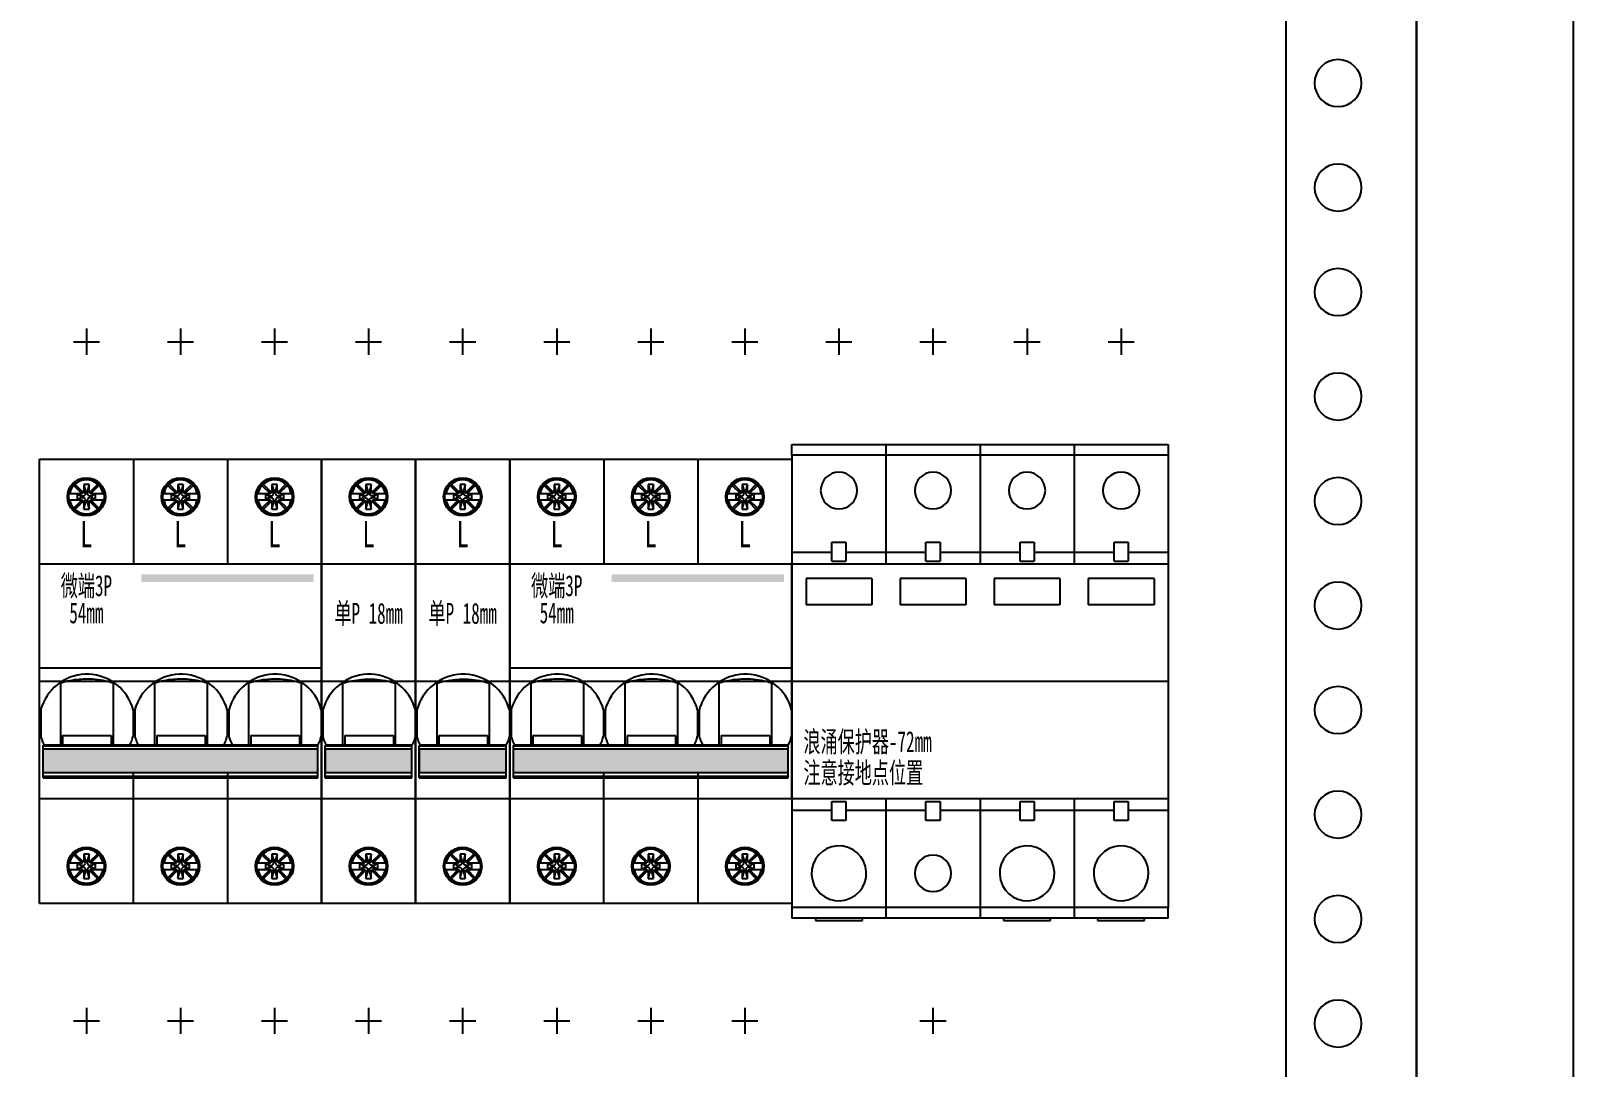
# Model space of a CAD drawing. Extents: x 1529396 to 1529996, y 398123 to 399723.
# Drawn here: x 1529700.7 to 1529995.8, y 398669.4 to 398867.7 of the extents above; entities that cross this region are included whole.
import ezdxf
from ezdxf.enums import TextEntityAlignment as Align

# ---------------------------------------------------------------- set-up
doc = ezdxf.new("R2010")
doc.units = 0
doc.header["$MEASUREMENT"] = 0
doc.layers.add('LY-JS-BJ', color=7, linetype='Continuous')
doc.layers.add('布置图', color=20, linetype='Continuous')
doc.styles.add('LY-SJ-元器件', font='', dxfattribs={"width": 0.6, "height": 4})
doc.styles.get('LY-SJ-元器件').set_extended_font_data('SimSun')

# ---------------------------------------------------------------- blocks, each defined once
blk = doc.blocks.new('浪涌保护器 72mm-2022.1')
at = {"color": 1, "linetype": 'ByBlock'}
for p, q in [((6.5, 65), (11.5, 65)), ((9, 67.5), (9, 62.5)), ((24.5, 65), (29.5, 65)), ((27, 67.5), (27, 62.5)), ((42.5, 65), (47.5, 65)), ((45, 67.5), (45, 62.5)), ((60.5, 65), (65.5, 65)), ((63, 67.5), (63, 62.5)), ((0, 0), (72, 0)), ((27, -62.5), (27, -67.5)), ((24.5, -65), (29.5, -65))]:
    blk.add_line(p, q, dxfattribs=at)
at = {"color": 0, "linetype": 'Continuous', "lineweight": 25}
for p, q in [((0, 43.3), (0, 45.3)), ((0, 45.3), (18, 45.3)), ((18, 45.3), (18, 22.5)), ((18, 45.3), (36, 45.3)), ((36, 45.3), (54, 45.3)), ((36, 45.3), (36, 22.5)), ((54, 45.3), (72, 45.3)), ((54, 45.3), (54, 22.5)), ((72, 45.3), (72, 43.3)), ((0, 43.3), (0, 22.5)), ((18, 43.3), (0, 43.3)), ((36, 43.3), (18, 43.3)), ((54, 43.3), (36, 43.3)), ((72, 43.3), (54, 43.3)), ((72, 43.3), (72, 22.5)), ((7.65, 23), (7.65, 26.65)), ((7.65, 26.65), (10.35, 26.65)), ((10.35, 26.65), (10.35, 23)), ((25.65, 26.65), (28.35, 26.65)), ((25.65, 23), (25.65, 26.65)), ((28.35, 26.65), (28.35, 23)), ((43.65, 23), (43.65, 26.65)), ((43.65, 26.65), (46.35, 26.65)), ((46.35, 26.65), (46.35, 23)), ((61.65, 23), (61.65, 26.65)), ((61.65, 26.65), (64.35, 26.65)), ((64.35, 26.65), (64.35, 23)), ((7.65, 24.65), (0, 24.65)), ((18, 24.65), (10.35, 24.65)), ((25.65, 24.65), (18, 24.65)), ((36, 24.65), (28.35, 24.65)), ((43.65, 24.65), (36, 24.65)), ((54, 24.65), (46.35, 24.65)), ((61.65, 24.65), (54, 24.65)), ((72, 24.65), (64.35, 24.65)), ((15.3, 19.65), (2.7, 19.65)), ((2.7, 19.65), (2.7, 14.65)), ((15.3, 19.65), (15.3, 14.65)), ((33.3, 19.65), (20.7, 19.65)), ((20.7, 19.65), (20.7, 14.65)), ((33.3, 19.65), (33.3, 14.65)), ((51.3, 19.65), (38.7, 19.65)), ((38.7, 19.65), (38.7, 14.65)), ((51.3, 19.65), (51.3, 14.65)), ((69.3, 19.65), (56.7, 19.65)), ((56.7, 19.65), (56.7, 14.65)), ((69.3, 19.65), (69.3, 14.65)), ((15.3, 14.65), (2.7, 14.65)), ((33.3, 14.65), (20.7, 14.65)), ((51.3, 14.65), (38.7, 14.65)), ((69.3, 14.65), (56.7, 14.65)), ((0, -22.5), (0, -43.3)), ((7.65, -26.65), (7.65, -23)), ((10.35, -23), (10.35, -26.65)), ((18, -22.5), (18, -45.3)), ((25.65, -26.65), (25.65, -23)), ((28.35, -23), (28.35, -26.65)), ((36, -22.5), (36, -45.3)), ((43.65, -26.65), (43.65, -23)), ((46.35, -23), (46.35, -26.65)), ((54, -22.5), (54, -45.3)), ((61.65, -26.65), (61.65, -23)), ((64.35, -23), (64.35, -26.65)), ((72, -22.5), (72, -43.3)), ((0, -24.65), (7.65, -24.65)), ((10.35, -24.65), (18, -24.65)), ((18, -24.65), (25.65, -24.65)), ((28.35, -24.65), (36, -24.65)), ((36, -24.65), (43.65, -24.65)), ((46.35, -24.65), (54, -24.65)), ((54, -24.65), (61.65, -24.65)), ((64.35, -24.65), (72, -24.65)), ((10.35, -26.65), (7.65, -26.65)), ((28.35, -26.65), (25.65, -26.65)), ((46.35, -26.65), (43.65, -26.65)), ((64.35, -26.65), (61.65, -26.65)), ((0, -43.3), (0, -45.3)), ((18, -43.3), (0, -43.3)), ((36, -43.3), (18, -43.3)), ((54, -43.3), (36, -43.3)), ((72, -43.3), (54, -43.3)), ((72, -45.3), (72, -43.3)), ((18, -45.3), (0, -45.3)), ((4.5, -45.3), (4.5, -45.8)), ((4.5, -45.8), (13.5, -45.8)), ((13.5, -45.8), (13.5, -45.3)), ((36, -45.3), (18, -45.3)), ((54, -45.3), (36, -45.3)), ((40.5, -45.3), (40.5, -45.8)), ((40.5, -45.8), (49.5, -45.8)), ((49.5, -45.8), (49.5, -45.3)), ((72, -45.3), (54, -45.3)), ((58.5, -45.3), (58.5, -45.8)), ((58.5, -45.8), (67.5, -45.8)), ((67.5, -45.8), (67.5, -45.3))]:
    blk.add_line(p, q, dxfattribs=at)
at = {"color": 0}
for p, q in [((7.65, 23), (10.35, 23)), ((25.65, 23), (28.35, 23)), ((43.65, 23), (46.35, 23)), ((61.65, 23), (64.35, 23)), ((7.65, -23), (10.35, -23)), ((25.65, -23), (28.35, -23)), ((43.65, -23), (46.35, -23)), ((61.65, -23), (64.35, -23))]:
    blk.add_line(p, q, dxfattribs=at)
at = {"color": 0, "linetype": 'ByBlock'}
blk.add_lwpolyline([(0, 22.5), (72, 22.5), (72, -22.5), (0, -22.5)], close=True, dxfattribs=at)
at = {"color": 0, "linetype": 'Continuous', "lineweight": 25}
for centre, radius, start, end in [((9, 36.52), 3.5, 0, 180), ((27, 36.52), 3.5, 0, 180), ((45, 36.52), 3.5, 0, 180), ((63, 36.52), 3.5, 0, 180), ((9, 36.52), 3.5, 180, 0), ((27, 36.52), 3.5, 180, 0), ((45, 36.52), 3.5, 180, 0), ((63, 36.52), 3.5, 180, 0), ((9, -36.75), 5.25, 93.0713, 273.0713), ((9, -36.75), 5.25, 273.0713, 93.0713), ((45, -36.75), 5.25, 93.0713, 273.0713), ((45, -36.75), 5.25, 273.0713, 93.0713), ((63, -36.75), 5.25, 93.0713, 273.0713), ((63, -36.75), 5.25, 273.0713, 93.0713), ((27, -36.75), 3.5, 0, 180), ((27, -36.75), 3.5, 180, 0)]:
    blk.add_arc(centre, radius, start, end, dxfattribs=at)
at = {"color": 4, "linetype": 'ByBlock', "style": 'LY-SJ-元器件', "width": 0.6}
for s, p in [('浪涌保护器-72mm', (2.21, -13.55)), ('注意接地点位置', (2.21, -19.51))]:
    blk.add_text(s, height=4, dxfattribs=at).set_placement(p)
blk = doc.blocks.new('微端3P-54mm-2022.1')
h = blk.add_hatch(color=3)
h.dxf.hatch_style = 1
h.paths.add_polyline_path([(52.5, 19), (52.5, 20.5), (19.5, 20.5), (19.5, 19)])
h = blk.add_hatch(color=0)
h.dxf.hatch_style = 1
h.paths.add_polyline_path([(53.3, -17.47), (53.3, -12.97), (0.7, -12.97), (0.7, -17.47)])
at = {"color": 1}
for p, q in [((6.5, 65), (11.5, 65)), ((9, 67.5), (9, 62.5)), ((24.5, 65), (29.5, 65)), ((27, 67.5), (27, 62.5)), ((42.5, 65), (47.5, 65)), ((45, 67.5), (45, 62.5)), ((0, 0), (54, 0)), ((9, -62.5), (9, -67.5)), ((27, -62.5), (27, -67.5)), ((45, -62.5), (45, -67.5)), ((6.5, -65), (11.5, -65)), ((24.5, -65), (29.5, -65)), ((42.5, -65), (47.5, -65))]:
    blk.add_line(p, q, dxfattribs=at)
at = {"color": 0}
for p, q in [((0, -42.5), (0, 42.5)), ((0, 42.5), (54, 42.5)), ((18, 42.5), (18, 22.5)), ((36, 42.5), (36, 22.5)), ((54, 42.5), (54, -42.5)), ((0, 22.5), (54, 22.5)), ((54, 2.5), (0, 2.5)), ((18, -42.5), (18, -17.47)), ((36, -17.47), (36, -42.5)), ((54, -22.5), (0, -22.5)), ((54, -42.5), (0, -42.5))]:
    blk.add_line(p, q, dxfattribs=at)
at = {"color": 0, "linetype": 'Continuous', "lineweight": 25}
for p, q in [((7.95, 35.91), (5.59, 35.91)), ((6.7, 37.82), (6.49, 37.61)), ((6.49, 37.61), (6.6, 37.5)), ((6.6, 37.5), (8.15, 35.95)), ((6.81, 37.71), (6.7, 37.82)), ((8.39, 36.13), (6.81, 37.71)), ((7.25, 35.91), (7.25, 34.71)), ((7.25, 35.91), (8, 35.46)), ((8, 35.46), (8, 35.16)), ((8.25, 35.46), (8, 35.46)), ((8.5, 37.66), (8.5, 36.46)), ((8.5, 37.66), (8.85, 36.31)), ((9.5, 37.66), (8.5, 37.66)), ((8.5, 36.46), (8.85, 35.96)), ((9.15, 36.31), (8.85, 36.31)), ((8.85, 36.31), (8.85, 35.96)), ((9.5, 37.66), (9.15, 36.31)), ((9.5, 36.46), (9.15, 35.96)), ((9.15, 35.96), (9.15, 36.31)), ((9.5, 36.46), (9.5, 37.66)), ((11.19, 37.71), (9.61, 36.13)), ((10, 35.46), (9.75, 35.46)), ((9.85, 35.95), (11.4, 37.5)), ((10.75, 35.91), (10, 35.46)), ((10, 35.16), (10, 35.46)), ((12.42, 35.91), (10.05, 35.91)), ((10.75, 34.71), (10.75, 35.91)), ((11.3, 37.82), (11.19, 37.71)), ((11.51, 37.61), (11.3, 37.82)), ((11.4, 37.5), (11.51, 37.61)), ((25.95, 35.91), (23.59, 35.91)), ((24.7, 37.82), (24.49, 37.61)), ((24.49, 37.61), (24.6, 37.5)), ((24.6, 37.5), (26.15, 35.95)), ((24.81, 37.71), (24.7, 37.82)), ((26.39, 36.13), (24.81, 37.71)), ((25.25, 35.91), (25.25, 34.71)), ((25.25, 35.91), (26, 35.46)), ((26, 35.46), (26, 35.16)), ((26.25, 35.46), (26, 35.46)), ((27.5, 37.66), (26.5, 37.66)), ((26.5, 37.66), (26.5, 36.46)), ((26.5, 37.66), (26.85, 36.31)), ((26.5, 36.46), (26.85, 35.96)), ((26.85, 36.31), (26.85, 35.96)), ((27.15, 36.31), (26.85, 36.31)), ((27.5, 37.66), (27.15, 36.31)), ((27.5, 36.46), (27.15, 35.96)), ((27.15, 35.96), (27.15, 36.31)), ((27.5, 36.46), (27.5, 37.66)), ((29.19, 37.71), (27.61, 36.13)), ((28, 35.46), (27.75, 35.46)), ((27.85, 35.95), (29.4, 37.5)), ((28.75, 35.91), (28, 35.46)), ((28, 35.16), (28, 35.46)), ((30.42, 35.91), (28.05, 35.91)), ((28.75, 34.71), (28.75, 35.91)), ((29.3, 37.82), (29.19, 37.71)), ((29.51, 37.61), (29.3, 37.82)), ((29.4, 37.5), (29.51, 37.61)), ((43.95, 35.91), (41.59, 35.91)), ((42.7, 37.82), (42.49, 37.61)), ((42.49, 37.61), (42.6, 37.5)), ((42.6, 37.5), (44.15, 35.95)), ((42.81, 37.71), (42.7, 37.82)), ((44.39, 36.13), (42.81, 37.71)), ((43.25, 35.91), (43.25, 34.71)), ((43.25, 35.91), (44, 35.46)), ((44, 35.46), (44, 35.16)), ((44.25, 35.46), (44, 35.46)), ((44.5, 37.66), (44.85, 36.31)), ((45.5, 37.66), (44.5, 37.66)), ((44.5, 37.66), (44.5, 36.46)), ((44.5, 36.46), (44.85, 35.96)), ((44.85, 36.31), (44.85, 35.96)), ((45.15, 36.31), (44.85, 36.31)), ((45.5, 37.66), (45.15, 36.31)), ((45.5, 36.46), (45.15, 35.96)), ((45.15, 35.96), (45.15, 36.31)), ((45.5, 36.46), (45.5, 37.66)), ((47.19, 37.71), (45.61, 36.13)), ((46, 35.46), (45.75, 35.46)), ((45.85, 35.95), (47.4, 37.5)), ((46.75, 35.91), (46, 35.46)), ((46, 35.16), (46, 35.46)), ((48.42, 35.91), (46.05, 35.91)), ((46.75, 34.71), (46.75, 35.91)), ((47.3, 37.82), (47.19, 37.71)), ((47.51, 37.61), (47.3, 37.82)), ((47.4, 37.5), (47.51, 37.61)), ((5.58, 34.71), (7.95, 34.71)), ((6.6, 33.12), (6.49, 33.01)), ((6.49, 33.01), (6.7, 32.8)), ((8.15, 34.67), (6.6, 33.12)), ((6.7, 32.8), (6.81, 32.91)), ((6.81, 32.91), (8.39, 34.49)), ((7.25, 34.71), (8, 35.16)), ((8, 35.16), (8.25, 35.16)), ((8.5, 34.16), (8.85, 34.65)), ((8.5, 32.96), (8.85, 34.31)), ((8.5, 34.16), (8.5, 32.96)), ((8.5, 32.96), (9.5, 32.96)), ((8.85, 34.65), (8.85, 34.31)), ((8.85, 34.31), (9.15, 34.31)), ((9.5, 34.16), (9.15, 34.66)), ((9.15, 34.31), (9.15, 34.66)), ((9.15, 34.31), (9.5, 32.96)), ((9.5, 32.96), (9.5, 34.16)), ((9.61, 34.49), (11.19, 32.91)), ((9.75, 35.16), (10, 35.16)), ((11.4, 33.12), (9.85, 34.67)), ((10.75, 34.71), (10, 35.16)), ((10.05, 34.71), (12.41, 34.71)), ((11.19, 32.91), (11.3, 32.8)), ((11.3, 32.8), (11.51, 33.01)), ((11.51, 33.01), (11.4, 33.12)), ((23.58, 34.71), (25.95, 34.71)), ((24.6, 33.12), (24.49, 33.01)), ((24.49, 33.01), (24.7, 32.8)), ((26.15, 34.67), (24.6, 33.12)), ((24.7, 32.8), (24.81, 32.91)), ((24.81, 32.91), (26.39, 34.49)), ((25.25, 34.71), (26, 35.16)), ((26, 35.16), (26.25, 35.16)), ((26.5, 34.16), (26.85, 34.65)), ((26.5, 32.96), (26.85, 34.31)), ((26.5, 34.16), (26.5, 32.96)), ((26.5, 32.96), (27.5, 32.96)), ((26.85, 34.65), (26.85, 34.31)), ((26.85, 34.31), (27.15, 34.31)), ((27.15, 34.31), (27.15, 34.66)), ((27.5, 34.16), (27.15, 34.66)), ((27.15, 34.31), (27.5, 32.96)), ((27.5, 32.96), (27.5, 34.16)), ((27.61, 34.49), (29.19, 32.91)), ((27.75, 35.16), (28, 35.16)), ((29.4, 33.12), (27.85, 34.67)), ((28.75, 34.71), (28, 35.16)), ((28.05, 34.71), (30.41, 34.71)), ((29.19, 32.91), (29.3, 32.8)), ((29.3, 32.8), (29.51, 33.01)), ((29.51, 33.01), (29.4, 33.12)), ((41.58, 34.71), (43.95, 34.71)), ((42.6, 33.12), (42.49, 33.01)), ((42.49, 33.01), (42.7, 32.8)), ((44.15, 34.67), (42.6, 33.12)), ((42.7, 32.8), (42.81, 32.91)), ((42.81, 32.91), (44.39, 34.49)), ((43.25, 34.71), (44, 35.16)), ((44, 35.16), (44.25, 35.16)), ((44.5, 34.16), (44.85, 34.65)), ((44.5, 32.96), (44.85, 34.31)), ((44.5, 34.16), (44.5, 32.96)), ((44.5, 32.96), (45.5, 32.96)), ((44.85, 34.65), (44.85, 34.31)), ((44.85, 34.31), (45.15, 34.31)), ((45.15, 34.31), (45.15, 34.66)), ((45.5, 34.16), (45.15, 34.66)), ((45.15, 34.31), (45.5, 32.96)), ((45.5, 32.96), (45.5, 34.16)), ((45.61, 34.49), (47.19, 32.91)), ((45.75, 35.16), (46, 35.16)), ((47.4, 33.12), (45.85, 34.67)), ((46.75, 34.71), (46, 35.16)), ((46.05, 34.71), (48.41, 34.71)), ((47.19, 32.91), (47.3, 32.8)), ((47.3, 32.8), (47.51, 33.01)), ((47.51, 33.01), (47.4, 33.12)), ((9, 31.81), (9, 32.06)), ((27, 31.81), (27, 32.06)), ((45, 31.81), (45, 32.06)), ((4.1, -12.22), (4.1, -0.35)), ((14.1, -0.35), (14.1, -12.22)), ((22.1, -12.22), (22.1, -0.35)), ((32.1, -0.35), (32.1, -12.22)), ((40.1, -12.22), (40.1, -0.35)), ((50.1, -0.35), (50.1, -12.22)), ((0.25, -5.47), (0.25, -10.49)), ((17.95, -5.47), (17.95, -10.49)), ((18.25, -5.47), (18.25, -10.49)), ((35.95, -5.47), (35.95, -10.49)), ((36.25, -5.47), (36.25, -10.49)), ((53.95, -5.47), (53.95, -10.49)), ((4.45, -10.38), (4.45, -12.22)), ((4.45, -10.38), (13.75, -10.38)), ((13.75, -10.38), (13.75, -12.22)), ((22.45, -10.38), (22.45, -12.22)), ((22.45, -10.38), (31.75, -10.38)), ((31.75, -10.38), (31.75, -12.22)), ((40.45, -10.38), (40.45, -12.22)), ((40.45, -10.38), (49.75, -10.38)), ((49.75, -10.38), (49.75, -12.22)), ((53.3, -12.22), (0.7, -12.22)), ((0.7, -18.44), (0.7, -12.22)), ((53.3, -12.44), (0.7, -12.44)), ((53.3, -12.97), (0.7, -12.97)), ((53.3, -18.44), (53.3, -12.22)), ((0.7, -17.47), (53.3, -17.47)), ((0.7, -18.13), (53.3, -18.13)), ((0.7, -18.44), (53.3, -18.44)), ((7.95, -34.8), (5.59, -34.8)), ((6.7, -32.89), (6.49, -33.1)), ((6.49, -33.1), (6.6, -33.21)), ((6.6, -33.21), (8.15, -34.76)), ((6.81, -33), (6.7, -32.89)), ((8.39, -34.58), (6.81, -33)), ((7.25, -34.8), (7.25, -36)), ((7.25, -34.8), (8, -35.25)), ((8, -35.25), (8, -35.55)), ((8.25, -35.25), (8, -35.25)), ((8.5, -33.05), (8.85, -34.4)), ((9.5, -33.05), (8.5, -33.05)), ((8.5, -33.05), (8.5, -34.25)), ((8.5, -34.25), (8.85, -34.75)), ((9.15, -34.4), (8.85, -34.4)), ((8.85, -34.4), (8.85, -34.75)), ((9.5, -33.05), (9.15, -34.4)), ((9.5, -34.25), (9.15, -34.75)), ((9.15, -34.75), (9.15, -34.4)), ((9.5, -34.25), (9.5, -33.05)), ((11.19, -33), (9.61, -34.58)), ((10, -35.25), (9.75, -35.25)), ((9.85, -34.76), (11.4, -33.21)), ((10.75, -34.8), (10, -35.25)), ((10, -35.55), (10, -35.25)), ((12.42, -34.8), (10.05, -34.8)), ((10.75, -36), (10.75, -34.8)), ((11.3, -32.89), (11.19, -33)), ((11.51, -33.1), (11.3, -32.89)), ((11.4, -33.21), (11.51, -33.1)), ((25.95, -34.8), (23.59, -34.8)), ((24.7, -32.89), (24.49, -33.1)), ((24.49, -33.1), (24.6, -33.21)), ((24.6, -33.21), (26.15, -34.76)), ((24.81, -33), (24.7, -32.89)), ((26.39, -34.58), (24.81, -33)), ((25.25, -34.8), (25.25, -36)), ((25.25, -34.8), (26, -35.25)), ((26, -35.25), (26, -35.55)), ((26.25, -35.25), (26, -35.25)), ((26.5, -33.05), (26.5, -34.25)), ((27.5, -33.05), (26.5, -33.05)), ((26.5, -33.05), (26.85, -34.4)), ((26.5, -34.25), (26.85, -34.75)), ((27.15, -34.4), (26.85, -34.4)), ((26.85, -34.4), (26.85, -34.75)), ((27.5, -33.05), (27.15, -34.4)), ((27.5, -34.25), (27.15, -34.75)), ((27.15, -34.75), (27.15, -34.4)), ((27.5, -34.25), (27.5, -33.05)), ((29.19, -33), (27.61, -34.58)), ((28, -35.25), (27.75, -35.25)), ((27.85, -34.76), (29.4, -33.21)), ((28.75, -34.8), (28, -35.25)), ((28, -35.55), (28, -35.25)), ((30.42, -34.8), (28.05, -34.8)), ((28.75, -36), (28.75, -34.8)), ((29.3, -32.89), (29.19, -33)), ((29.51, -33.1), (29.3, -32.89)), ((29.4, -33.21), (29.51, -33.1)), ((43.95, -34.8), (41.59, -34.8)), ((42.7, -32.89), (42.49, -33.1)), ((42.49, -33.1), (42.6, -33.21)), ((42.6, -33.21), (44.15, -34.76)), ((42.81, -33), (42.7, -32.89)), ((44.39, -34.58), (42.81, -33)), ((43.25, -34.8), (44, -35.25)), ((43.25, -34.8), (43.25, -36)), ((44, -35.25), (44, -35.55)), ((44.25, -35.25), (44, -35.25)), ((44.5, -33.05), (44.85, -34.4)), ((45.5, -33.05), (44.5, -33.05)), ((44.5, -33.05), (44.5, -34.25)), ((44.5, -34.25), (44.85, -34.75)), ((44.85, -34.4), (44.85, -34.75)), ((45.15, -34.4), (44.85, -34.4)), ((45.5, -33.05), (45.15, -34.4)), ((45.5, -34.25), (45.15, -34.75)), ((45.15, -34.75), (45.15, -34.4)), ((45.5, -34.25), (45.5, -33.05)), ((47.19, -33), (45.61, -34.58)), ((46, -35.25), (45.75, -35.25)), ((45.85, -34.76), (47.4, -33.21)), ((46.75, -34.8), (46, -35.25)), ((46, -35.55), (46, -35.25)), ((48.42, -34.8), (46.05, -34.8)), ((46.75, -36), (46.75, -34.8)), ((47.3, -32.89), (47.19, -33)), ((47.51, -33.1), (47.3, -32.89)), ((47.4, -33.21), (47.51, -33.1)), ((5.58, -36), (7.95, -36)), ((6.6, -37.59), (6.49, -37.7)), ((6.49, -37.7), (6.7, -37.91)), ((8.15, -36.04), (6.6, -37.59)), ((6.7, -37.91), (6.81, -37.8)), ((6.81, -37.8), (8.39, -36.22)), ((7.25, -36), (8, -35.55)), ((8, -35.55), (8.25, -35.55)), ((8.5, -36.55), (8.85, -36.05)), ((8.5, -37.75), (8.85, -36.4)), ((8.5, -36.55), (8.5, -37.75)), ((8.5, -37.75), (9.5, -37.75)), ((8.85, -36.05), (8.85, -36.4)), ((8.85, -36.4), (9.15, -36.4)), ((9.5, -36.55), (9.15, -36.05)), ((9.15, -36.4), (9.15, -36.05)), ((9.15, -36.4), (9.5, -37.75)), ((9.5, -37.75), (9.5, -36.55)), ((9.61, -36.22), (11.19, -37.8)), ((9.75, -35.55), (10, -35.55)), ((11.4, -37.59), (9.85, -36.04)), ((10.75, -36), (10, -35.55)), ((10.05, -36), (12.41, -36)), ((11.19, -37.8), (11.3, -37.91)), ((11.3, -37.91), (11.51, -37.7)), ((11.51, -37.7), (11.4, -37.59)), ((23.58, -36), (25.95, -36)), ((24.6, -37.59), (24.49, -37.7)), ((24.49, -37.7), (24.7, -37.91)), ((26.15, -36.04), (24.6, -37.59)), ((24.7, -37.91), (24.81, -37.8)), ((24.81, -37.8), (26.39, -36.22)), ((25.25, -36), (26, -35.55)), ((26, -35.55), (26.25, -35.55)), ((26.5, -36.55), (26.85, -36.05)), ((26.5, -37.75), (26.85, -36.4)), ((26.5, -36.55), (26.5, -37.75)), ((26.5, -37.75), (27.5, -37.75)), ((26.85, -36.05), (26.85, -36.4)), ((26.85, -36.4), (27.15, -36.4)), ((27.15, -36.4), (27.15, -36.05)), ((27.5, -36.55), (27.15, -36.05)), ((27.15, -36.4), (27.5, -37.75)), ((27.5, -37.75), (27.5, -36.55)), ((27.61, -36.22), (29.19, -37.8)), ((27.75, -35.55), (28, -35.55)), ((29.4, -37.59), (27.85, -36.04)), ((28.75, -36), (28, -35.55)), ((28.05, -36), (30.41, -36)), ((29.19, -37.8), (29.3, -37.91)), ((29.3, -37.91), (29.51, -37.7)), ((29.51, -37.7), (29.4, -37.59)), ((41.58, -36), (43.95, -36)), ((42.6, -37.59), (42.49, -37.7)), ((42.49, -37.7), (42.7, -37.91)), ((44.15, -36.04), (42.6, -37.59)), ((42.7, -37.91), (42.81, -37.8)), ((42.81, -37.8), (44.39, -36.22)), ((43.25, -36), (44, -35.55)), ((44, -35.55), (44.25, -35.55)), ((44.5, -36.55), (44.85, -36.05)), ((44.5, -37.75), (44.85, -36.4)), ((44.5, -36.55), (44.5, -37.75)), ((44.5, -37.75), (45.5, -37.75)), ((44.85, -36.05), (44.85, -36.4)), ((44.85, -36.4), (45.15, -36.4)), ((45.15, -36.4), (45.15, -36.05)), ((45.5, -36.55), (45.15, -36.05)), ((45.15, -36.4), (45.5, -37.75)), ((45.5, -37.75), (45.5, -36.55)), ((45.61, -36.22), (47.19, -37.8)), ((45.75, -35.55), (46, -35.55)), ((47.4, -37.59), (45.85, -36.04)), ((46.75, -36), (46, -35.55)), ((46.05, -36), (48.41, -36)), ((47.19, -37.8), (47.3, -37.91)), ((47.3, -37.91), (47.51, -37.7)), ((47.51, -37.7), (47.4, -37.59)), ((9, -38.9), (9, -38.65)), ((27, -38.9), (27, -38.65)), ((45, -38.9), (45, -38.65))]:
    blk.add_line(p, q, dxfattribs=at)
at = {"color": 0}
for centre, radius in [((9, 35.31), 3.64), ((9, 35.31), 3.39), ((27, 35.31), 3.64), ((27, 35.31), 3.39), ((45, 35.31), 3.64), ((45, 35.31), 3.39), ((9, -35.4), 3.64), ((9, -35.4), 3.39), ((27, -35.4), 3.64), ((27, -35.4), 3.39), ((45, -35.4), 3.64), ((45, -35.4), 3.39)]:
    blk.add_circle(centre, radius, dxfattribs=at)
at = {"color": 0, "linetype": 'Continuous', "lineweight": 25}
for centre in [(9, 35.31), (27, 35.31), (45, 35.31), (9, -35.4), (27, -35.4), (45, -35.4)]:
    blk.add_circle(centre, 3.5, dxfattribs=at)
for centre, radius, start, end in [((9, 35.31), 3.25, 47.6454, 132.3546), ((27, 35.31), 3.25, 47.6454, 132.3546), ((45, 35.31), 3.25, 47.6454, 132.3546), ((9, 35.31), 3.25, 137.6454, 169.3613), ((7.95, 36.46), 0.552, 270, 360), ((8.06, 37.76), 2.31, 274.6869, 276.011), ((8.18, 36.73), 1.27, 275.7409, 278.1372), ((8.25, 36.21), 0.747, 278.1332, 282.1859), ((8.31, 35.96), 0.494, 282.0203, 298.836), ((8.23, 36.09), 0.641, 299.0084, 316.9423), ((8.33, 36), 0.506, 316.5183, 337.4465), ((8.03, 36.13), 0.834, 337.6013, 343.0532), ((6.62, 36.56), 2.31, 342.9388, 344.9228), ((11.38, 36.56), 2.31, 195.0773, 196.4013), ((10.39, 36.26), 1.27, 196.1312, 198.5273), ((9.89, 36.09), 0.747, 198.5233, 202.5755), ((9.65, 35.99), 0.49, 202.3673, 217.7617), ((9.77, 36.09), 0.636, 218.1132, 238.5766), ((9.7, 35.97), 0.5, 238.269, 257.922), ((10.05, 36.46), 0.552, 180, 270), ((9.77, 36.3), 0.834, 257.9903, 263.442), ((9.94, 37.76), 2.31, 263.3277, 265.3115), ((9, 35.31), 3.25, 10.6387, 42.3546), ((27, 35.31), 3.25, 137.6454, 169.3613), ((25.95, 36.46), 0.552, 270, 360), ((26.06, 37.76), 2.31, 274.6869, 276.011), ((26.18, 36.73), 1.27, 275.7409, 278.1372), ((26.25, 36.21), 0.747, 278.1332, 282.1859), ((26.31, 35.96), 0.494, 282.0203, 298.836), ((26.23, 36.09), 0.641, 299.0084, 316.9423), ((26.33, 36), 0.506, 316.5183, 337.4465), ((26.03, 36.13), 0.834, 337.6013, 343.0532), ((24.62, 36.56), 2.31, 342.9388, 344.9228), ((29.38, 36.56), 2.31, 195.0773, 196.4013), ((28.39, 36.26), 1.27, 196.1312, 198.5273), ((27.89, 36.09), 0.747, 198.5233, 202.5755), ((27.65, 35.99), 0.49, 202.3673, 217.7617), ((27.77, 36.09), 0.636, 218.1132, 238.5766), ((27.7, 35.97), 0.5, 238.269, 257.922), ((28.05, 36.46), 0.552, 180, 270), ((27.77, 36.3), 0.834, 257.9903, 263.442), ((27.94, 37.76), 2.31, 263.3277, 265.3115), ((27, 35.31), 3.25, 10.6387, 42.3546), ((45, 35.31), 3.25, 137.6454, 169.3613), ((43.95, 36.46), 0.552, 270, 360), ((44.06, 37.76), 2.31, 274.6869, 276.011), ((44.18, 36.73), 1.27, 275.7409, 278.1372), ((44.25, 36.21), 0.747, 278.1332, 282.1859), ((44.31, 35.96), 0.494, 282.0203, 298.836), ((44.23, 36.09), 0.641, 299.0084, 316.9423), ((44.33, 36), 0.506, 316.5183, 337.4465), ((44.03, 36.13), 0.834, 337.6013, 343.0532), ((42.62, 36.56), 2.31, 342.9388, 344.9228), ((47.38, 36.56), 2.31, 195.0773, 196.4013), ((46.39, 36.26), 1.27, 196.1312, 198.5273), ((45.89, 36.09), 0.747, 198.5233, 202.5755), ((45.65, 35.99), 0.49, 202.3673, 217.7617), ((45.77, 36.09), 0.636, 218.1132, 238.5766), ((45.7, 35.97), 0.5, 238.269, 257.922), ((46.05, 36.46), 0.552, 180, 270), ((45.77, 36.3), 0.834, 257.9903, 263.442), ((45.94, 37.76), 2.31, 263.3277, 265.3115), ((45, 35.31), 3.25, 10.6387, 42.3546), ((9, 35.31), 3.25, 190.6387, 222.3546), ((9, 35.31), 3.25, 227.6454, 312.3546), ((7.95, 34.16), 0.552, 0, 90), ((8.06, 32.85), 2.31, 83.234, 85.2255), ((8.23, 34.32), 0.834, 77.8753, 83.3489), ((8.3, 34.65), 0.5, 58.0737, 77.8061), ((8.23, 34.53), 0.636, 37.8376, 58.3835), ((8.35, 34.62), 0.49, 22.029, 37.4855), ((8.11, 34.52), 0.747, 18.1694, 22.2379), ((7.61, 34.36), 1.27, 15.7681, 18.1735), ((6.61, 34.07), 2.31, 14.7102, 16.0393), ((11.38, 34.06), 2.31, 162.9388, 164.9228), ((9.97, 34.49), 0.834, 157.6013, 163.0532), ((9.67, 34.62), 0.506, 136.5183, 157.4465), ((9.77, 34.53), 0.641, 119.0082, 136.9423), ((9.69, 34.65), 0.494, 102.021, 118.8359), ((10.05, 34.16), 0.552, 90, 180), ((9.75, 34.41), 0.747, 98.1342, 102.1867), ((9.82, 33.89), 1.27, 95.7421, 98.1383), ((9.94, 32.85), 2.31, 94.6881, 96.0122), ((9, 35.31), 3.25, 317.6454, 349.3613), ((27, 35.31), 3.25, 190.6387, 222.3546), ((27, 35.31), 3.25, 227.6454, 312.3546), ((25.95, 34.16), 0.552, 0, 90), ((26.06, 32.85), 2.31, 83.234, 85.2255), ((26.23, 34.32), 0.834, 77.8753, 83.3489), ((26.3, 34.65), 0.5, 58.0737, 77.8061), ((26.23, 34.53), 0.636, 37.8376, 58.3835), ((26.35, 34.62), 0.49, 22.029, 37.4855), ((26.11, 34.52), 0.747, 18.1694, 22.2379), ((25.61, 34.36), 1.27, 15.7681, 18.1735), ((24.61, 34.07), 2.31, 14.7102, 16.0393), ((29.38, 34.06), 2.31, 162.9388, 164.9228), ((27.97, 34.49), 0.834, 157.6013, 163.0532), ((27.67, 34.62), 0.506, 136.5183, 157.4465), ((27.77, 34.53), 0.641, 119.0082, 136.9423), ((27.69, 34.65), 0.494, 102.021, 118.8359), ((28.05, 34.16), 0.552, 90, 180), ((27.75, 34.41), 0.747, 98.1342, 102.1867), ((27.82, 33.89), 1.27, 95.7421, 98.1383), ((27.94, 32.85), 2.31, 94.6881, 96.0122), ((27, 35.31), 3.25, 317.6454, 349.3613), ((45, 35.31), 3.25, 190.6387, 222.3546), ((45, 35.31), 3.25, 227.6454, 312.3546), ((43.95, 34.16), 0.552, 0, 90), ((44.06, 32.85), 2.31, 83.234, 85.2255), ((44.23, 34.32), 0.834, 77.8753, 83.3489), ((44.3, 34.65), 0.5, 58.0737, 77.8061), ((44.23, 34.53), 0.636, 37.8376, 58.3835), ((44.35, 34.62), 0.49, 22.029, 37.4855), ((44.11, 34.52), 0.747, 18.1694, 22.2379), ((43.61, 34.36), 1.27, 15.7681, 18.1735), ((42.61, 34.07), 2.31, 14.7102, 16.0393), ((47.38, 34.06), 2.31, 162.9388, 164.9228), ((45.97, 34.49), 0.834, 157.6013, 163.0532), ((45.67, 34.62), 0.506, 136.5183, 157.4465), ((45.77, 34.53), 0.641, 119.0082, 136.9423), ((45.69, 34.65), 0.494, 102.021, 118.8359), ((46.05, 34.16), 0.552, 90, 180), ((45.75, 34.41), 0.747, 98.1342, 102.1867), ((45.82, 33.89), 1.27, 95.7421, 98.1383), ((45.94, 32.85), 2.31, 94.6881, 96.0122), ((45, 35.31), 3.25, 317.6454, 349.3613), ((9.14, -7.83), 9.19, 87.8849, 160.4296), ((8.91, -15.23), 15.64, 94.6966, 107.9265), ((9.1, -16.72), 17.13, 89.9904, 94.9002), ((9.13, -16.15), 16.57, 75.7297, 90.1184), ((9.04, -7.86), 9.23, 15.0474, 87.2502), ((27.14, -7.83), 9.19, 87.8849, 160.4296), ((26.91, -15.23), 15.64, 94.6966, 107.9265), ((27.1, -16.72), 17.13, 89.9904, 94.9002), ((27.13, -16.15), 16.57, 75.7297, 90.1184), ((27.04, -7.86), 9.23, 15.0474, 87.2502), ((45.14, -7.83), 9.19, 87.8849, 160.4296), ((44.91, -15.23), 15.64, 94.6966, 107.9265), ((45.1, -16.72), 17.13, 89.9904, 94.9002), ((45.13, -16.15), 16.57, 75.7297, 90.1184), ((45.04, -7.86), 9.23, 15.0474, 87.2502), ((10, -12.56), 12.88, 72.7867, 75.5196), ((5.82, -26.43), 27.36, 72.3845, 73.0215), ((28, -12.56), 12.88, 72.7867, 75.5196), ((23.82, -26.43), 27.36, 72.3845, 73.0215), ((46, -12.56), 12.88, 72.7867, 75.5196), ((41.82, -26.43), 27.36, 72.3845, 73.0215), ((9.37, -7.98), 9.46, 160.057, 164.6179), ((27.37, -7.98), 9.46, 160.057, 164.6179), ((45.37, -7.98), 9.46, 160.057, 164.6179), ((29.64, -1.83), 30.64, 196.4297, 196.8694), ((16.57, -5.82), 16.98, 196.781, 197.5735), ((10.04, -7.88), 10.13, 197.5731, 198.8992), ((6.94, -8.95), 6.85, 198.859, 201.3043), ((4.95, -9.74), 4.71, 201.1482, 208.2485), ((13.65, -9.95), 4.27, 329.3774, 337.9794), ((11.23, -8.97), 6.88, 337.958, 342.3373), ((5.6, -7.13), 12.8, 342.1258, 343.1767), ((-11.74, -1.89), 30.91, 343.1981, 343.8522), ((47.64, -1.83), 30.64, 196.4297, 196.8694), ((34.57, -5.82), 16.98, 196.781, 197.5735), ((28.04, -7.88), 10.13, 197.5731, 198.8992), ((24.94, -8.95), 6.85, 198.859, 201.3043), ((22.95, -9.74), 4.71, 201.1482, 208.2485), ((31.65, -9.95), 4.27, 329.3774, 337.9794), ((29.23, -8.97), 6.88, 337.958, 342.3373), ((23.6, -7.13), 12.8, 342.1258, 343.1767), ((6.26, -1.89), 30.91, 343.1981, 343.8522), ((65.64, -1.83), 30.64, 196.4297, 196.8694), ((52.57, -5.82), 16.98, 196.781, 197.5735), ((46.04, -7.88), 10.13, 197.5731, 198.8992), ((42.94, -8.95), 6.85, 198.859, 201.3043), ((40.95, -9.74), 4.71, 201.1482, 208.2485), ((49.65, -9.95), 4.27, 329.3774, 337.9794), ((47.23, -8.97), 6.88, 337.958, 342.3373), ((41.6, -7.13), 12.8, 342.1258, 343.1767), ((24.26, -1.89), 30.91, 343.1981, 343.8522), ((13.72, -5.01), 14.67, 208.3279, 209.4703), ((7.43, -6.37), 11.43, 329.2292, 329.8147), ((31.72, -5.01), 14.67, 208.3279, 209.4703), ((25.43, -6.37), 11.43, 329.2292, 329.8147), ((49.72, -5.01), 14.67, 208.3279, 209.4703), ((43.43, -6.37), 11.43, 329.2292, 329.8147), ((9, -35.4), 3.25, 47.6454, 132.3546), ((27, -35.4), 3.25, 47.6454, 132.3546), ((45, -35.4), 3.25, 47.6454, 132.3546), ((9, -35.4), 3.25, 137.6454, 169.3613), ((7.95, -34.25), 0.552, 270, 360), ((8.06, -32.94), 2.31, 274.6869, 276.011), ((8.18, -33.98), 1.27, 275.7409, 278.1372), ((8.25, -34.5), 0.747, 278.1332, 282.1859), ((8.31, -34.74), 0.494, 282.0203, 298.836), ((8.23, -34.62), 0.641, 299.0084, 316.9423), ((8.33, -34.71), 0.506, 316.5183, 337.4465), ((8.03, -34.58), 0.834, 337.6013, 343.0532), ((6.62, -34.15), 2.31, 342.9388, 344.9228), ((11.38, -34.15), 2.31, 195.0773, 196.4013), ((10.39, -34.45), 1.27, 196.1312, 198.5273), ((9.89, -34.61), 0.747, 198.5233, 202.5755), ((9.65, -34.71), 0.49, 202.3673, 217.7617), ((9.77, -34.62), 0.636, 218.1132, 238.5766), ((9.7, -34.74), 0.5, 238.269, 257.922), ((10.05, -34.25), 0.552, 180, 270), ((9.77, -34.41), 0.834, 257.9903, 263.442), ((9.94, -32.94), 2.31, 263.3277, 265.3115), ((9, -35.4), 3.25, 10.6387, 42.3546), ((27, -35.4), 3.25, 137.6454, 169.3613), ((25.95, -34.25), 0.552, 270, 360), ((26.06, -32.94), 2.31, 274.6869, 276.011), ((26.18, -33.98), 1.27, 275.7409, 278.1372), ((26.25, -34.5), 0.747, 278.1332, 282.1859), ((26.31, -34.74), 0.494, 282.0203, 298.836), ((26.23, -34.62), 0.641, 299.0084, 316.9423), ((26.33, -34.71), 0.506, 316.5183, 337.4465), ((26.03, -34.58), 0.834, 337.6013, 343.0532), ((24.62, -34.15), 2.31, 342.9388, 344.9228), ((29.38, -34.15), 2.31, 195.0773, 196.4013), ((28.39, -34.45), 1.27, 196.1312, 198.5273), ((27.89, -34.61), 0.747, 198.5233, 202.5755), ((27.65, -34.71), 0.49, 202.3673, 217.7617), ((27.77, -34.62), 0.636, 218.1132, 238.5766), ((27.7, -34.74), 0.5, 238.269, 257.922), ((28.05, -34.25), 0.552, 180, 270), ((27.77, -34.41), 0.834, 257.9903, 263.442), ((27.94, -32.94), 2.31, 263.3277, 265.3115), ((27, -35.4), 3.25, 10.6387, 42.3546), ((45, -35.4), 3.25, 137.6454, 169.3613), ((43.95, -34.25), 0.552, 270, 360), ((44.06, -32.94), 2.31, 274.6869, 276.011), ((44.18, -33.98), 1.27, 275.7409, 278.1372), ((44.25, -34.5), 0.747, 278.1332, 282.1859), ((44.31, -34.74), 0.494, 282.0203, 298.836), ((44.23, -34.62), 0.641, 299.0084, 316.9423), ((44.33, -34.71), 0.506, 316.5183, 337.4465), ((44.03, -34.58), 0.834, 337.6013, 343.0532), ((42.62, -34.15), 2.31, 342.9388, 344.9228), ((47.38, -34.15), 2.31, 195.0773, 196.4013), ((46.39, -34.45), 1.27, 196.1312, 198.5273), ((45.89, -34.61), 0.747, 198.5233, 202.5755), ((45.65, -34.71), 0.49, 202.3673, 217.7617), ((45.77, -34.62), 0.636, 218.1132, 238.5766), ((45.7, -34.74), 0.5, 238.269, 257.922), ((46.05, -34.25), 0.552, 180, 270), ((45.77, -34.41), 0.834, 257.9903, 263.442), ((45.94, -32.94), 2.31, 263.3277, 265.3115), ((45, -35.4), 3.25, 10.6387, 42.3546), ((9, -35.4), 3.25, 190.6387, 222.3546), ((9, -35.4), 3.25, 227.6454, 312.3546), ((7.95, -36.55), 0.552, 0, 90), ((8.06, -37.85), 2.31, 83.234, 85.2255), ((8.23, -36.39), 0.834, 77.8753, 83.3489), ((8.3, -36.06), 0.5, 58.0737, 77.8061), ((8.23, -36.18), 0.636, 37.8376, 58.3835), ((8.35, -36.08), 0.49, 22.029, 37.4855), ((8.11, -36.18), 0.747, 18.1694, 22.2379), ((7.61, -36.35), 1.27, 15.7681, 18.1735), ((6.61, -36.64), 2.31, 14.7102, 16.0393), ((11.38, -36.65), 2.31, 162.9388, 164.9228), ((9.97, -36.21), 0.834, 157.6013, 163.0532), ((9.67, -36.09), 0.506, 136.5183, 157.4465), ((9.77, -36.18), 0.641, 119.0082, 136.9423), ((9.69, -36.05), 0.494, 102.021, 118.8359), ((10.05, -36.55), 0.552, 90, 180), ((9.75, -36.3), 0.747, 98.1342, 102.1867), ((9.82, -36.82), 1.27, 95.7421, 98.1383), ((9.94, -37.85), 2.31, 94.6881, 96.0122), ((9, -35.4), 3.25, 317.6454, 349.3613), ((27, -35.4), 3.25, 190.6387, 222.3546), ((27, -35.4), 3.25, 227.6454, 312.3546), ((25.95, -36.55), 0.552, 0, 90), ((26.06, -37.85), 2.31, 83.234, 85.2255), ((26.23, -36.39), 0.834, 77.8753, 83.3489), ((26.3, -36.06), 0.5, 58.0737, 77.8061), ((26.23, -36.18), 0.636, 37.8376, 58.3835), ((26.35, -36.08), 0.49, 22.029, 37.4855), ((26.11, -36.18), 0.747, 18.1694, 22.2379), ((25.61, -36.35), 1.27, 15.7681, 18.1735), ((24.61, -36.64), 2.31, 14.7102, 16.0393), ((29.38, -36.65), 2.31, 162.9388, 164.9228), ((27.97, -36.21), 0.834, 157.6013, 163.0532), ((27.67, -36.09), 0.506, 136.5183, 157.4465), ((27.77, -36.18), 0.641, 119.0082, 136.9423), ((27.69, -36.05), 0.494, 102.021, 118.8359), ((28.05, -36.55), 0.552, 90, 180), ((27.75, -36.3), 0.747, 98.1342, 102.1867), ((27.82, -36.82), 1.27, 95.7421, 98.1383), ((27.94, -37.85), 2.31, 94.6881, 96.0122), ((27, -35.4), 3.25, 317.6454, 349.3613), ((45, -35.4), 3.25, 190.6387, 222.3546), ((45, -35.4), 3.25, 227.6454, 312.3546), ((43.95, -36.55), 0.552, 0, 90), ((44.06, -37.85), 2.31, 83.234, 85.2255), ((44.23, -36.39), 0.834, 77.8753, 83.3489), ((44.3, -36.06), 0.5, 58.0737, 77.8061), ((44.23, -36.18), 0.636, 37.8376, 58.3835), ((44.35, -36.08), 0.49, 22.029, 37.4855), ((44.11, -36.18), 0.747, 18.1694, 22.2379), ((43.61, -36.35), 1.27, 15.7681, 18.1735), ((42.61, -36.64), 2.31, 14.7102, 16.0393), ((47.38, -36.65), 2.31, 162.9388, 164.9228), ((45.97, -36.21), 0.834, 157.6013, 163.0532), ((45.67, -36.09), 0.506, 136.5183, 157.4465), ((45.77, -36.18), 0.641, 119.0082, 136.9423), ((45.69, -36.05), 0.494, 102.021, 118.8359), ((46.05, -36.55), 0.552, 90, 180), ((45.75, -36.3), 0.747, 98.1342, 102.1867), ((45.82, -36.82), 1.27, 95.7421, 98.1383), ((45.94, -37.85), 2.31, 94.6881, 96.0122), ((45, -35.4), 3.25, 317.6454, 349.3613)]:
    blk.add_arc(centre, radius, start, end, dxfattribs=at)
at = {"color": 0, "style": 'LY-SJ-元器件', "width": 0.7}
for p in [(9, 28.16), (27, 28.16), (45, 28.16)]:
    blk.add_text('L', height=5, dxfattribs=at).set_placement(p, align=Align.MIDDLE)
at = {"color": 1, "style": 'LY-SJ-元器件', "width": 0.6}
for s, p in [('微端3P', (9, 18.37)), ('54mm', (9, 13.08))]:
    blk.add_text(s, height=4, dxfattribs=at).set_placement(p, align=Align.MIDDLE)
blk = doc.blocks.new('微端1P-18mm-2022.1')
h = blk.add_hatch(color=0)
h.dxf.hatch_style = 1
h.paths.add_polyline_path([(17.3, -17.47), (17.3, -12.97), (0.7, -12.97), (0.7, -17.47)])
at = {"color": 1}
for p, q in [((6.5, 65), (11.5, 65)), ((9, 67.5), (9, 62.5)), ((0, 0), (18, 0)), ((9, -62.5), (9, -67.5)), ((6.5, -65), (11.5, -65))]:
    blk.add_line(p, q, dxfattribs=at)
at = {"color": 0}
for p, q in [((0, -42.5), (0, 42.5)), ((0, 42.5), (18, 42.5)), ((18, 42.5), (18, -42.5)), ((0, 22.5), (18, 22.5)), ((18, -22.5), (0, -22.5)), ((18, -42.5), (0, -42.5))]:
    blk.add_line(p, q, dxfattribs=at)
at = {"color": 0, "linetype": 'Continuous', "lineweight": 25}
for p, q in [((7.95, 35.91), (5.59, 35.91)), ((6.7, 37.82), (6.49, 37.61)), ((6.49, 37.61), (6.6, 37.5)), ((6.6, 37.5), (8.15, 35.95)), ((6.81, 37.71), (6.7, 37.82)), ((8.39, 36.13), (6.81, 37.71)), ((7.25, 35.91), (7.25, 34.71)), ((7.25, 35.91), (8, 35.46)), ((8, 35.46), (8, 35.16)), ((8.25, 35.46), (8, 35.46)), ((8.5, 37.66), (8.85, 36.31)), ((8.5, 37.66), (8.5, 36.46)), ((9.5, 37.66), (8.5, 37.66)), ((8.5, 36.46), (8.85, 35.96)), ((9.15, 36.31), (8.85, 36.31)), ((8.85, 36.31), (8.85, 35.96)), ((9.5, 37.66), (9.15, 36.31)), ((9.5, 36.46), (9.15, 35.96)), ((9.15, 35.96), (9.15, 36.31)), ((9.5, 36.46), (9.5, 37.66)), ((11.19, 37.71), (9.61, 36.13)), ((10, 35.46), (9.75, 35.46)), ((9.85, 35.95), (11.4, 37.5)), ((10.75, 35.91), (10, 35.46)), ((10, 35.16), (10, 35.46)), ((12.42, 35.91), (10.05, 35.91)), ((10.75, 34.71), (10.75, 35.91)), ((11.3, 37.82), (11.19, 37.71)), ((11.51, 37.61), (11.3, 37.82)), ((11.4, 37.5), (11.51, 37.61)), ((5.58, 34.71), (7.95, 34.71)), ((6.6, 33.12), (6.49, 33.01)), ((6.49, 33.01), (6.7, 32.8)), ((8.15, 34.67), (6.6, 33.12)), ((6.7, 32.8), (6.81, 32.91)), ((6.81, 32.91), (8.39, 34.49)), ((7.25, 34.71), (8, 35.16)), ((8, 35.16), (8.25, 35.16)), ((8.5, 34.16), (8.85, 34.65)), ((8.5, 32.96), (8.85, 34.31)), ((8.5, 34.16), (8.5, 32.96)), ((8.5, 32.96), (9.5, 32.96)), ((8.85, 34.65), (8.85, 34.31)), ((8.85, 34.31), (9.15, 34.31)), ((9.15, 34.31), (9.15, 34.66)), ((9.5, 34.16), (9.15, 34.66)), ((9.15, 34.31), (9.5, 32.96)), ((9.5, 32.96), (9.5, 34.16)), ((9.61, 34.49), (11.19, 32.91)), ((9.75, 35.16), (10, 35.16)), ((11.4, 33.12), (9.85, 34.67)), ((10.75, 34.71), (10, 35.16)), ((10.05, 34.71), (12.41, 34.71)), ((11.19, 32.91), (11.3, 32.8)), ((11.3, 32.8), (11.51, 33.01)), ((11.51, 33.01), (11.4, 33.12)), ((9, 31.81), (9, 32.06)), ((4.1, -12.22), (4.1, -0.35)), ((14.1, -0.35), (14.1, -12.22)), ((0.25, -5.47), (0.25, -10.49)), ((17.95, -5.47), (17.95, -10.49)), ((4.45, -10.38), (13.75, -10.38)), ((4.45, -10.38), (4.45, -12.22)), ((13.75, -10.38), (13.75, -12.22)), ((0.7, -12.22), (0.7, -12.44)), ((17.3, -12.22), (0.7, -12.22)), ((17.3, -12.44), (0.7, -12.44)), ((0.7, -18.44), (0.7, -12.44)), ((17.3, -12.97), (0.7, -12.97)), ((0.7, -12.97), (0.7, -17.47)), ((17.3, -12.44), (17.3, -12.22)), ((17.3, -18.44), (17.3, -12.44)), ((17.3, -17.47), (17.3, -12.97)), ((0.7, -17.47), (17.3, -17.47)), ((0.7, -18.13), (17.3, -18.13)), ((0.7, -18.44), (17.3, -18.44)), ((7.95, -34.8), (5.59, -34.8)), ((6.7, -32.89), (6.49, -33.1)), ((6.49, -33.1), (6.6, -33.21)), ((6.6, -33.21), (8.15, -34.76)), ((6.81, -33), (6.7, -32.89)), ((8.39, -34.58), (6.81, -33)), ((7.25, -34.8), (7.25, -36)), ((7.25, -34.8), (8, -35.25)), ((8, -35.25), (8, -35.55)), ((8.25, -35.25), (8, -35.25)), ((8.5, -33.05), (8.85, -34.4)), ((8.5, -33.05), (8.5, -34.25)), ((9.5, -33.05), (8.5, -33.05)), ((8.5, -34.25), (8.85, -34.75)), ((9.15, -34.4), (8.85, -34.4)), ((8.85, -34.4), (8.85, -34.75)), ((9.5, -33.05), (9.15, -34.4)), ((9.5, -34.25), (9.15, -34.75)), ((9.15, -34.75), (9.15, -34.4)), ((9.5, -34.25), (9.5, -33.05)), ((11.19, -33), (9.61, -34.58)), ((10, -35.25), (9.75, -35.25)), ((9.85, -34.76), (11.4, -33.21)), ((10.75, -34.8), (10, -35.25)), ((10, -35.55), (10, -35.25)), ((12.42, -34.8), (10.05, -34.8)), ((10.75, -36), (10.75, -34.8)), ((11.3, -32.89), (11.19, -33)), ((11.51, -33.1), (11.3, -32.89)), ((11.4, -33.21), (11.51, -33.1)), ((5.58, -36), (7.95, -36)), ((6.6, -37.59), (6.49, -37.7)), ((6.49, -37.7), (6.7, -37.91)), ((8.15, -36.04), (6.6, -37.59)), ((6.7, -37.91), (6.81, -37.8)), ((6.81, -37.8), (8.39, -36.22)), ((7.25, -36), (8, -35.55)), ((8, -35.55), (8.25, -35.55)), ((8.5, -36.55), (8.85, -36.05)), ((8.5, -37.75), (8.85, -36.4)), ((8.5, -36.55), (8.5, -37.75)), ((8.5, -37.75), (9.5, -37.75)), ((8.85, -36.05), (8.85, -36.4)), ((8.85, -36.4), (9.15, -36.4)), ((9.15, -36.4), (9.15, -36.05)), ((9.5, -36.55), (9.15, -36.05)), ((9.15, -36.4), (9.5, -37.75)), ((9.5, -37.75), (9.5, -36.55)), ((9.61, -36.22), (11.19, -37.8)), ((9.75, -35.55), (10, -35.55)), ((11.4, -37.59), (9.85, -36.04)), ((10.75, -36), (10, -35.55)), ((10.05, -36), (12.41, -36)), ((11.19, -37.8), (11.3, -37.91)), ((11.3, -37.91), (11.51, -37.7)), ((11.51, -37.7), (11.4, -37.59)), ((9, -38.9), (9, -38.65))]:
    blk.add_line(p, q, dxfattribs=at)
for points in [[(8.85, 35.96, -0.008657), (8.83, 35.88, -0.023793), (8.8, 35.81, -0.091571), (8.7, 35.65, -0.078411), (8.54, 35.53, -0.073505), (8.41, 35.48, -0.017685), (8.36, 35.47, -0.010456), (8.3, 35.46, -0.005778), (8.25, 35.46)], [(9.75, 35.46, -0.008656), (9.67, 35.47, -0.023792), (9.59, 35.48, -0.085963), (9.43, 35.54, -0.089526), (9.26, 35.69, -0.067272), (9.2, 35.81, -0.017683), (9.18, 35.86, -0.010455), (9.16, 35.91, -0.005777), (9.15, 35.96)], [(8.25, 35.16, -0.00869), (8.33, 35.15, -0.023887), (8.41, 35.14, -0.086312), (8.57, 35.07, -0.089889), (8.74, 34.92, -0.067544), (8.8, 34.81, -0.017754), (8.82, 34.76, -0.010496), (8.84, 34.71, -0.005799), (8.85, 34.65)], [(9.15, 34.66, -0.008657), (9.17, 34.74, -0.023793), (9.2, 34.81, -0.091571), (9.3, 34.96, -0.078412), (9.46, 35.09, -0.073501), (9.59, 35.14, -0.017684), (9.64, 35.15, -0.010456), (9.7, 35.15, -0.005777), (9.75, 35.16)], [(17.95, -5.47, 0.325898), (9.48, 1.36, 0.327549), (0.48, -4.75, 0.019903), (0.25, -5.47)], [(4.1, -0.35, -0.057791), (7.63, 0.35, -0.021426), (9.1, 0.42)], [(9.1, 0.42, -0.062866), (13.22, -0.09, -0.011925), (13.81, -0.26, -0.00278), (14.1, -0.35)], [(0.95, -12.22, -0.004985), (0.8, -11.97, -0.030991), (0.56, -11.44, -0.01067), (0.46, -11.16, -0.005787), (0.39, -10.94, -0.003458), (0.32, -10.72, -0.001919), (0.25, -10.49)], [(17.95, -10.49, -0.002854), (17.85, -10.83, -0.004585), (17.78, -11.05, -0.019111), (17.6, -11.55, -0.037551), (17.32, -12.12, -0.002555), (17.26, -12.22)], [(8.85, -34.75, -0.008657), (8.83, -34.83, -0.023793), (8.8, -34.9, -0.091571), (8.7, -35.05, -0.078411), (8.54, -35.18, -0.073505), (8.41, -35.23, -0.017685), (8.36, -35.24, -0.010456), (8.3, -35.24, -0.005778), (8.25, -35.25)], [(9.75, -35.25, -0.008656), (9.67, -35.24, -0.023792), (9.59, -35.23, -0.085963), (9.43, -35.16, -0.089526), (9.26, -35.01, -0.067272), (9.2, -34.9, -0.017683), (9.18, -34.85, -0.010455), (9.16, -34.8, -0.005777), (9.15, -34.75)], [(8.25, -35.55, -0.00869), (8.33, -35.56, -0.023887), (8.41, -35.57, -0.086312), (8.57, -35.63, -0.089889), (8.74, -35.79, -0.067544), (8.8, -35.9, -0.017754), (8.82, -35.95, -0.010496), (8.84, -36, -0.005799), (8.85, -36.05)], [(9.15, -36.05, -0.008657), (9.17, -35.97, -0.023793), (9.2, -35.9, -0.091571), (9.3, -35.74, -0.078412), (9.46, -35.62, -0.073501), (9.59, -35.57, -0.017684), (9.64, -35.56, -0.010456), (9.7, -35.55, -0.005777), (9.75, -35.55)]]:
    blk.add_lwpolyline(points, format="xyb", dxfattribs=at)
at = {"color": 0}
for centre, radius in [((9, 35.31), 3.64), ((9, 35.31), 3.39), ((9, -35.4), 3.64), ((9, -35.4), 3.39)]:
    blk.add_circle(centre, radius, dxfattribs=at)
at = {"color": 0, "linetype": 'Continuous', "lineweight": 25}
for centre in [(9, 35.31), (9, -35.4)]:
    blk.add_circle(centre, 3.5, dxfattribs=at)
for centre, radius, start, end in [((9, 35.31), 3.25, 47.6454, 132.3546), ((9, 35.31), 3.25, 137.6454, 169.3613), ((7.95, 36.46), 0.552, 270, 360), ((10.05, 36.46), 0.552, 180, 270), ((9, 35.31), 3.25, 10.6387, 42.3546), ((9, 35.31), 3.25, 190.6387, 222.3546), ((9, 35.31), 3.25, 227.6454, 312.3546), ((7.95, 34.16), 0.552, 0, 90), ((10.05, 34.16), 0.552, 90, 180), ((9, 35.31), 3.25, 317.6454, 349.3613), ((9, -35.4), 3.25, 47.6454, 132.3546), ((9, -35.4), 3.25, 137.6454, 169.3613), ((7.95, -34.25), 0.552, 270, 360), ((10.05, -34.25), 0.552, 180, 270), ((9, -35.4), 3.25, 10.6387, 42.3546), ((9, -35.4), 3.25, 190.6387, 222.3546), ((9, -35.4), 3.25, 227.6454, 312.3546), ((7.95, -36.55), 0.552, 0, 90), ((10.05, -36.55), 0.552, 90, 180), ((9, -35.4), 3.25, 317.6454, 349.3613)]:
    blk.add_arc(centre, radius, start, end, dxfattribs=at)
at = {"color": 0, "style": 'LY-SJ-元器件', "width": 0.7}
blk.add_text('L', height=5, dxfattribs=at).set_placement((9, 28.16), align=Align.MIDDLE)
at = {"color": 1, "style": 'LY-SJ-元器件', "width": 0.6}
blk.add_text('单P 18mm', height=4, dxfattribs=at).set_placement((9, 13.08), align=Align.MIDDLE)
blk = doc.blocks.new('*U24')
at = {"layer": 'LY-JS-BJ', "color": 6}
blk.add_circle((0, 0), 4.5, dxfattribs=at)
blk = doc.blocks.new('*U25')
at = {"layer": 'LY-JS-BJ', "color": 0, "linetype": 'ByBlock', "lineweight": -2, "transparency": 16777216}
for p in [(0, -740), (0, -760), (0, -780), (0, -800), (0, -820), (0, -840), (0, -860), (0, -880), (0, -900), (0, -920)]:
    blk.add_blockref('*U24', p, dxfattribs=at)

msp = doc.modelspace()

# ---------------------------------------------------------------- linework, layer by layer
at = {"layer": 'LY-JS-BJ', "color": 6, "ltscale": 50}
msp.add_lwpolyline([(1529965.84, 399667.72), (1529965.84, 398122.72)], dxfattribs=at)
at = {"layer": 'LY-JS-BJ', "color": 6, "lineweight": -3}
msp.add_lwpolyline([(1529940.84, 399607.72), (1529940.84, 398207.72), (1529965.84, 398207.72), (1529965.84, 399607.72)], close=True, dxfattribs=at)
at = {"layer": '布置图', "ltscale": 50}
msp.add_lwpolyline([(1529395.84, 399722.72), (1529995.84, 399722.72), (1529995.84, 398122.72), (1529395.84, 398122.72)], close=True, dxfattribs=at)

# ---------------------------------------------------------------- block references
at = {"color": 6}
for name, p in [('微端3P-54mm-2022.1', (1529702.34, 398743.22)), ('微端1P-18mm-2022.1', (1529756.34, 398743.22)), ('微端1P-18mm-2022.1', (1529774.34, 398743.22)), ('微端3P-54mm-2022.1', (1529792.34, 398743.22)), ('浪涌保护器 72mm-2022.1', (1529846.34, 398743.22))]:
    msp.add_blockref(name, p, dxfattribs=at)
at = {"layer": 'LY-JS-BJ', "color": 6, "lineweight": -3, "xscale": -1}
msp.add_blockref('*U25', (1529950.84, 399597.72), dxfattribs=at)

doc.saveas('drawing.dxf')
